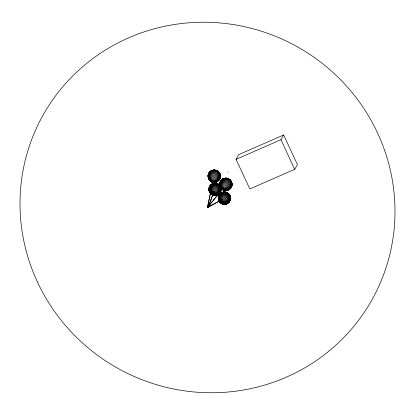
<?xml version="1.0" encoding="UTF-8"?>
<svg xmlns="http://www.w3.org/2000/svg" width="415" height="415" viewBox="0 0 415 415"><rect width="100%" height="100%" fill="white"/><g stroke="black" fill="none" stroke-linecap="round" stroke-linejoin="round"><path stroke-width="0.62" d="M222.803 187.627C223.581 187.803 223.395 187.445 222.839 187.564M223.291 187.85C223.094 187.471 223.363 187.456 223.042 187.938M221.786 199.625L221.792 199.402M221.916 199.262C222.606 199.9 221.029 198.998 222.144 199.641M221.818 199.433C222.29 199.677 222.015 199.21 221.724 199.672M213.289 180.489C213.326 181.07 213.263 180.452 213.383 180.79M213.388 180.473L213.341 180.899L213.564 180.603M221.677 199.859L207.35 207.676L212.905 180.945M223.244 188.109L207.474 207.708L213.113 180.982M221.584 199.667L207.412 207.583L207.666 207.521M213.855 192.228L207.993 207.625L213.658 192.155M214.073 191.626C214.13 192.062 214.124 192.031 213.824 191.756M214.306 191.87L214.083 192.202M221.958 199.693L222.118 199.283L221.792 199.216M214.088 192.124L214.041 191.73L214.104 192.093M222.181 199.33L222.155 199.491M214.213 191.797L213.901 191.896M213.248 180.893L213.336 180.489M213.829 192.083L214.13 191.772M223.068 187.985L207.412 207.583M223.078 187.43L223.312 187.476M227.819 172.308L228.032 171.94M236.047 159.355L238.786 154.613L283.647 134.968L297.425 164.584L294.686 169.325L249.825 188.97L236.047 159.355L280.908 139.71L283.647 134.968M223.358 187.73L223.057 187.647M280.908 139.71L294.686 169.325M218.529 198.961A6.126 6.033 60.8 0 1 224.956 191.989A6.126 6.033 60.8 0 1 230.284 199.994A6.126 6.033 60.8 0 1 221.403 203.267M220.962 202.971A6.126 6.033 60.8 0 1 218.985 200.492M218.43 198.998A6.173 6.08 60.8 0 1 226.123 192.207A6.173 6.08 60.8 0 1 229.07 202.193A6.173 6.08 60.8 0 1 218.887 200.538M218.97 195.813A6.059 5.966 60.8 0 1 229.038 194.096A6.059 5.966 60.8 0 1 226.025 203.915M225.511 204.014A6.059 5.966 60.8 0 1 223.95 204.04M220.645 202.556A6.059 5.966 60.8 0 1 219.919 201.789M221.179 188.68A6.095 5.997 20.5 0 1 217.662 194.604M212.522 194.531A6.095 5.997 20.5 0 1 209.591 191.585M209.388 191.097A6.095 5.997 20.5 0 1 209.119 190.08M209.056 188.514A6.095 5.997 20.5 0 1 219.789 185.323M221.117 188.384A6.194 6.095 20.5 0 1 213.927 195.356A6.184 6.085 20.5 0 1 209.684 186.262A6.184 6.085 20.5 0 1 219.758 185.536A6.194 6.095 20.5 0 0 209.684 186.226A6.194 6.095 20.5 0 0 213.927 195.356A6.184 6.085 20.5 0 0 221.096 188.415M221.221 188.763A6.173 6.075 20.5 0 1 216.651 195.112M216.127 195.221A6.173 6.075 20.5 0 1 209.3 187.046A6.173 6.075 20.5 0 1 219.815 185.365M220.759 187.456A6.142 6.043 20.5 0 1 214.083 195.424A6.142 6.043 20.5 0 1 210.089 185.764A6.142 6.043 20.5 0 1 220.557 186.968M221.154 188.654A6.059 5.96 20.5 0 1 220.064 192.591M209.103 188.488A6.059 5.96 20.5 0 1 209.29 187.461M209.451 186.968A6.059 5.96 20.5 0 1 219.774 185.318M220.303 181.889A6.152 5.919 38.8 0 1 230.086 179.84A6.126 5.893 38.8 0 1 228.613 189.608M228.598 189.665A6.152 5.919 38.8 0 0 230.086 179.84A6.126 5.893 38.8 0 0 220.355 181.863M228.11 189.852A6.152 5.919 38.8 0 1 227.088 190.091M219.966 183.409A6.152 5.919 38.8 0 1 220.147 182.382M219.768 183.596A6.204 5.966 38.8 0 1 226.891 178.398A6.204 5.966 38.8 0 1 231.767 186.086A6.204 5.966 38.8 0 1 223.794 189.946M221.952 188.835A6.204 5.966 38.8 0 1 221.195 188.062M220.868 187.632A6.204 5.966 38.8 0 1 220.334 186.698M220.126 186.205A6.204 5.966 38.8 0 1 219.846 185.178M220.251 181.92A6.173 5.94 38.8 0 1 230.071 179.866A6.173 5.94 38.8 0 1 228.577 189.722M228.084 189.909A6.173 5.94 38.8 0 1 227.062 190.148M219.919 183.446A6.173 5.94 38.8 0 1 220.095 182.418M219.8 183.554A6.204 5.966 38.8 0 1 226.393 178.268A6.204 5.966 38.8 0 1 231.98 185.017A6.204 5.966 38.8 0 1 225.381 190.303M220.152 186.169A6.204 5.966 38.8 0 1 219.872 185.137M222.305 189.256A6.163 5.929 38.8 0 1 223.016 178.969A6.163 5.929 38.8 0 1 231.835 184.815A6.163 5.929 38.8 0 1 222.751 189.551M219.872 183.482A6.189 5.955 38.8 0 1 225.921 178.17A6.189 5.955 38.8 0 1 232.021 183.887A6.189 5.955 38.8 0 1 227.036 190.2M220.23 186.091A6.189 5.955 38.8 0 1 219.95 185.059M220.085 186.278A6.184 5.945 38.8 0 1 225.412 178.362A6.184 5.945 38.8 0 1 231.731 185.993A6.184 5.945 38.8 0 1 222.772 189.525M222.326 189.23A6.184 5.945 38.8 0 1 221.148 188.125M220.822 187.699A6.184 5.945 38.8 0 1 220.287 186.771M229.957 188.685A6.059 5.831 38.8 0 1 229.106 189.25M220.676 181.345A6.059 5.831 38.8 0 1 229.059 179A6.059 5.831 38.8 0 1 231.005 187.58M220.08 178.009A6.152 5.877 11.6 0 1 218.669 180.146M208.538 177.885A6.152 5.877 11.6 0 1 213.984 170.046A6.152 5.877 11.6 0 1 220.241 177.521M220.069 177.947A6.126 5.857 11.6 0 1 219.338 179.301M208.569 177.828A6.126 5.857 11.6 0 1 208.288 176.837M208.206 175.306A6.126 5.857 11.6 0 1 215.328 170.119A6.059 5.789 11.6 0 1 220.178 177.345M220.225 177.464A6.126 5.857 11.6 0 0 215.328 170.119A6.059 5.789 11.6 0 0 208.294 175.213M209.207 179.493A6.204 5.924 11.6 0 1 210.815 171.141A6.204 5.924 11.6 0 1 219.499 173.076A6.204 5.924 11.6 0 1 217.382 181.314M210.737 180.966A6.204 5.924 11.6 0 1 209.534 179.903M209.191 179.633A6.184 5.909 11.6 0 1 210.794 171.312A6.184 5.909 11.6 0 1 219.452 173.242A6.184 5.909 11.6 0 1 217.341 181.448M216.869 181.682A6.184 5.909 11.6 0 1 215.333 182.133M210.716 181.101A6.184 5.909 11.6 0 1 209.518 180.048M220.09 178.066A6.173 5.898 11.6 0 1 218.28 180.551M209.259 179.322A6.173 5.898 11.6 0 1 208.714 178.424M208.506 177.947A6.173 5.898 11.6 0 1 213.974 170.077A6.173 5.898 11.6 0 1 220.246 177.579M210.716 181.173A6.142 5.867 11.6 0 1 210.229 171.851A6.142 5.867 11.6 0 1 219.737 173.968A6.142 5.867 11.6 0 1 215.307 182.195M209.238 179.379A6.189 5.914 11.6 0 1 210.55 171.245A6.189 5.914 11.6 0 1 219.094 172.412A6.189 5.914 11.6 0 1 218.274 180.613M210.338 180.53A6.189 5.914 11.6 0 1 209.565 179.794M211.666 181.9A5.893 5.628 11.6 0 1 209.808 172.899A5.893 5.628 11.6 0 1 219.27 174.191A5.893 5.628 11.6 0 1 215.172 182.377M214.669 182.439A5.893 5.628 11.6 0 1 213.642 182.429M220.023 177.828A6.059 5.789 11.6 0 1 219.302 179.161M37.423 281.967A188.602 184.13 30 0 0 360.884 317.174A188.602 184.13 30 0 0 224.193 23.359A188.602 184.13 30 0 0 37.423 281.967M218.306 197.831A5.582 5.494 60.8 0 0 226.045 203.578A5.582 5.494 60.8 0 0 227.021 194.013A5.582 5.494 60.8 0 0 218.306 197.831M218.674 198.168A4.762 4.689 60.8 0 0 225.278 203.07A4.762 4.689 60.8 0 0 226.113 194.91A4.762 4.689 60.8 0 0 218.674 198.168M219.711 198.712A3.071 3.024 60.8 0 0 223.97 201.877A3.071 3.024 60.8 0 0 224.51 196.611A3.071 3.024 60.8 0 0 219.711 198.712M218.228 197.462A6.194 6.095 60.8 0 0 226.818 203.848A6.194 6.095 60.8 0 0 227.908 193.229A6.194 6.095 60.8 0 0 218.228 197.462M218.342 197.405A6.189 6.09 60.8 0 0 226.927 203.781A6.189 6.09 60.8 0 0 228.011 193.172A6.189 6.09 60.8 0 0 218.342 197.405M218.202 197.514A6.142 6.043 60.8 0 0 226.715 203.843A6.142 6.043 60.8 0 0 227.794 193.317A6.142 6.043 60.8 0 0 218.202 197.514A6.163 6.069 60.8 0 0 226.751 203.848A6.163 6.069 60.8 0 0 227.835 193.281A6.163 6.069 60.8 0 0 218.207 197.499M218.461 197.997A5.203 5.12 60.8 0 0 225.672 203.355A5.203 5.12 60.8 0 0 226.585 194.438A5.203 5.12 60.8 0 0 218.461 197.997M218.223 197.67A5.893 5.8 60.8 0 0 226.393 203.739A5.893 5.8 60.8 0 0 227.425 193.639A5.893 5.8 60.8 0 0 218.223 197.67M220.183 198.899A2.386 2.35 60.8 0 0 223.493 201.363A2.386 2.35 60.8 0 0 223.913 197.265A2.386 2.35 60.8 0 0 220.183 198.899M219.302 198.526A3.694 3.636 60.8 0 0 224.427 202.333A3.694 3.636 60.8 0 0 225.075 195.994A3.694 3.636 60.8 0 0 219.302 198.526M221.309 199.293A0.851 0.84 60.8 0 0 222.487 200.17A0.851 0.84 60.8 0 0 222.637 198.712A0.851 0.84 60.8 0 0 221.309 199.293M218.959 198.344A4.259 4.192 60.8 0 0 224.863 202.733A4.259 4.192 60.8 0 0 225.61 195.429A4.259 4.192 60.8 0 0 218.959 198.344M220.713 199.096A1.65 1.624 60.8 0 0 223 200.793A1.65 1.624 60.8 0 0 223.291 197.971A1.65 1.624 60.8 0 0 220.713 199.096M210.535 193.406A5.582 5.488 20.5 0 0 220.038 191.886A5.582 5.488 20.5 0 0 213.865 184.499A5.582 5.488 20.5 0 0 210.535 193.406M210.986 193.364A4.762 4.684 20.5 0 0 219.094 192.067A4.762 4.684 20.5 0 0 213.829 185.764A4.762 4.684 20.5 0 0 210.986 193.364M212.029 192.996A3.071 3.024 20.5 0 0 217.258 192.155A3.071 3.024 20.5 0 0 213.86 188.088A3.071 3.024 20.5 0 0 212.029 192.996M210.732 193.406A5.203 5.12 20.5 0 0 219.597 191.989A5.203 5.12 20.5 0 0 213.839 185.1A5.203 5.12 20.5 0 0 210.732 193.406M210.384 193.359A5.893 5.8 20.5 0 0 220.422 191.756A5.893 5.8 20.5 0 0 213.901 183.954A5.893 5.8 20.5 0 0 210.384 193.359M212.47 192.783A2.386 2.35 20.5 0 0 216.537 192.135A2.386 2.35 20.5 0 0 213.896 188.97A2.386 2.35 20.5 0 0 212.47 192.783M211.629 193.162A3.694 3.636 20.5 0 0 217.927 192.155A3.694 3.636 20.5 0 0 213.839 187.258A3.694 3.636 20.5 0 0 211.629 193.162M213.492 192.244A0.851 0.835 20.5 0 0 214.944 192.015A0.851 0.835 20.5 0 0 214 190.89A0.851 0.835 20.5 0 0 213.492 192.244M211.282 193.286A4.259 4.192 20.5 0 0 218.539 192.124A4.259 4.192 20.5 0 0 213.829 186.485A4.259 4.192 20.5 0 0 211.282 193.286M212.957 192.534A1.65 1.624 20.5 0 0 215.764 192.088A1.65 1.624 20.5 0 0 213.943 189.904A1.65 1.624 20.5 0 0 212.957 192.534M219.831 185.858A5.582 5.369 38.8 0 0 228.795 189.38A5.582 5.369 38.8 0 0 227.098 180.032A5.582 5.369 38.8 0 0 219.831 185.858M220.142 186.345A4.762 4.581 38.8 0 0 227.788 189.354A4.762 4.581 38.8 0 0 226.341 181.376A4.762 4.581 38.8 0 0 220.142 186.345M221.081 186.983A3.071 2.957 38.8 0 0 226.014 188.924A3.071 2.957 38.8 0 0 225.08 183.778A3.071 2.957 38.8 0 0 221.081 186.983M219.955 186.107A5.203 5.006 38.8 0 0 228.312 189.396A5.203 5.006 38.8 0 0 226.73 180.681A5.203 5.006 38.8 0 0 219.955 186.107M219.774 185.593A5.893 5.67 38.8 0 0 229.241 189.318A5.893 5.67 38.8 0 0 227.446 179.446A5.893 5.67 38.8 0 0 219.774 185.593M221.522 187.165A2.386 2.298 38.8 0 0 225.361 188.675A2.386 2.298 38.8 0 0 224.634 184.675A2.386 2.298 38.8 0 0 221.522 187.165M220.707 186.786A3.694 3.553 38.8 0 0 226.642 189.121A3.694 3.553 38.8 0 0 225.516 182.927A3.694 3.553 38.8 0 0 220.707 186.786M222.585 187.487A0.851 0.82 38.8 0 0 223.95 188.026A0.851 0.82 38.8 0 0 223.69 186.6A0.851 0.82 38.8 0 0 222.585 187.487M220.391 186.574A4.259 4.098 38.8 0 0 227.233 189.266A4.259 4.098 38.8 0 0 225.936 182.128A4.259 4.098 38.8 0 0 220.391 186.574M222.02 187.336A1.65 1.587 38.8 0 0 224.671 188.374A1.65 1.587 38.8 0 0 224.167 185.614A1.65 1.587 38.8 0 0 222.02 187.336M209.788 180.618A5.582 5.333 11.6 0 0 219.276 179.114A5.582 5.333 11.6 0 0 213.025 171.96A5.582 5.333 11.6 0 0 209.788 180.618M210.239 180.935A4.762 4.549 11.6 0 0 218.337 179.654A4.762 4.549 11.6 0 0 213.004 173.548A4.762 4.549 11.6 0 0 210.239 180.935M211.282 181.09A3.071 2.936 11.6 0 0 216.506 180.26A3.071 2.936 11.6 0 0 213.066 176.323A3.071 2.936 11.6 0 0 211.282 181.09M209.99 180.8A5.203 4.97 11.6 0 0 218.835 179.394A5.203 4.97 11.6 0 0 213.004 172.728A5.203 4.97 11.6 0 0 209.99 180.8M211.728 181.049A2.386 2.283 11.6 0 0 215.79 180.406A2.386 2.283 11.6 0 0 213.113 177.345A2.386 2.283 11.6 0 0 211.728 181.049M210.887 181.08A3.694 3.533 11.6 0 0 217.175 180.084A3.694 3.533 11.6 0 0 213.03 175.348A3.694 3.533 11.6 0 0 210.887 181.08M212.745 180.841A0.851 0.814 11.6 0 0 214.192 180.613A0.851 0.814 11.6 0 0 213.237 179.519A0.851 0.814 11.6 0 0 212.745 180.841M210.54 181.033A4.259 4.072 11.6 0 0 217.782 179.882A4.259 4.072 11.6 0 0 213.009 174.425A4.259 4.072 11.6 0 0 210.54 181.033M212.215 180.966A1.65 1.577 11.6 0 0 215.017 180.525A1.65 1.577 11.6 0 0 213.17 178.409A1.65 1.577 11.6 0 0 212.215 180.966"/></g></svg>
